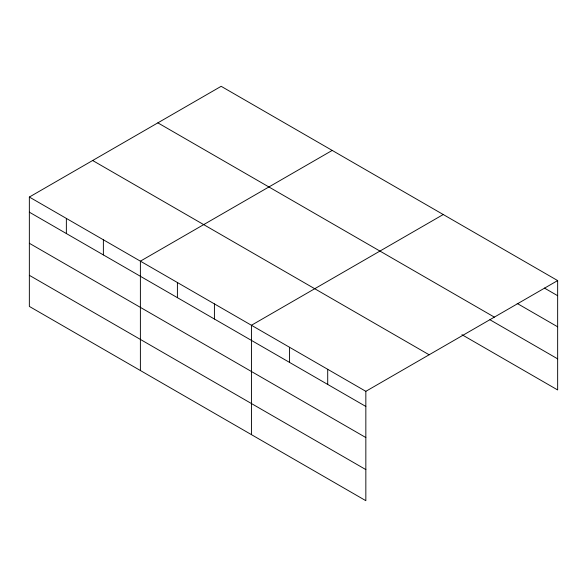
<?xml version="1.0" encoding="UTF-8"?>
<svg xmlns="http://www.w3.org/2000/svg" width="587" height="587" viewBox="0 0 587 587"><rect width="100%" height="100%" fill="white"/><g stroke="black" fill="none" stroke-linecap="round" stroke-linejoin="round"><path stroke-width="0.88" d="M29.35 197.049L365.84 391.324L365.84 500.689L29.35 306.421L29.35 197.049L221.16 86.311L557.65 280.579L557.65 389.951L461.925 334.678M332.205 150.419L140.388 261.164L140.388 370.529M443.244 214.526L251.434 325.271L251.434 434.637M365.84 391.324L557.65 280.579M544.42 288.07L557.65 295.709M517.176 303.442L557.65 326.805M157.866 122.859L494.349 317.127M489.94 319.754L557.65 358.848M92.651 160.508L429.134 354.775M29.35 212.178L365.84 406.453M29.35 243.275L365.84 437.55M29.35 275.318L365.84 469.593M327.707 369.304L327.707 384.434M289.567 347.291L289.567 362.414M214.416 303.897L214.416 319.027M177.406 282.53L177.406 297.66M103.378 239.79L103.378 254.919M66.36 218.423L66.36 233.553"/></g></svg>
